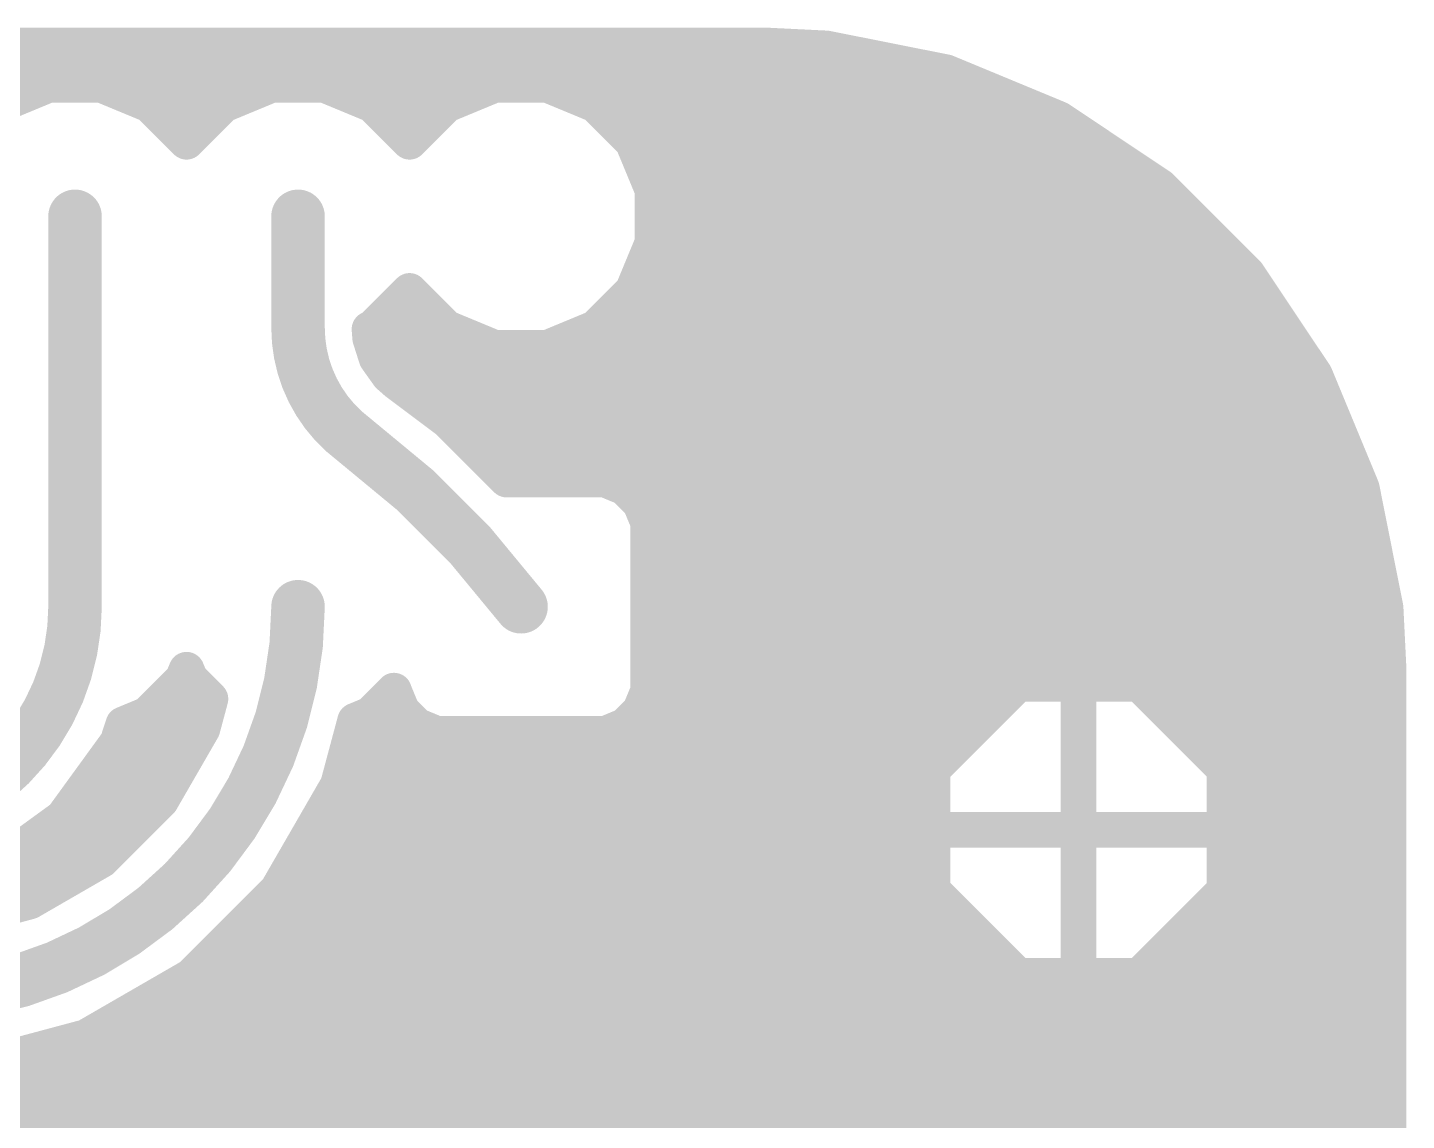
# Model space of a CAD drawing. Extents: x 1 to 45.6, y 2.3 to 35.8.
# Drawn here: x 29.94 to 45.64, y 23.36 to 35.8 of the extents above; entities that cross this region are included whole.
import ezdxf

# ---------------------------------------------------------------- set-up
doc = ezdxf.new("R2010")
doc.units = 0
doc.layers.add('1', color=22, linetype='CONTINUOUS')

msp = doc.modelspace()

# ---------------------------------------------------------------- linework, layer by layer
at = {"layer": '1'}
for points, const_width in [([(7.6397, 35.6008), (38.3417, 35.6008)], 0.4064), ([(38.3417, 35.6008), (39.0375, 35.5666)], 0.4064), ([(39.0375, 35.5666), (40.4025, 35.2951)], 0.4064), ([(5.9392, 35.3568), (40.0924, 35.3568)], 0.4064), ([(40.4025, 35.2951), (41.6882, 34.7626)], 0.4064), ([(30.1819, 35.1536), (29.6311, 34.9255)], 0.4064), ([(30.7781, 35.1536), (30.1819, 35.1536)], 0.4064), ([(31.3289, 34.9255), (30.7781, 35.1536)], 0.4064), ([(32.7219, 35.1536), (32.1711, 34.9255)], 0.4064), ([(33.3181, 35.1536), (32.7219, 35.1536)], 0.4064), ([(33.8689, 34.9255), (33.3181, 35.1536)], 0.4064), ([(35.2619, 35.1536), (34.7111, 34.9255)], 0.4064), ([(35.8581, 35.1536), (35.2619, 35.1536)], 0.4064), ([(36.4089, 34.9255), (35.8581, 35.1536)], 0.4064), ([(31.2687, 34.9504), (32.2313, 34.9504)], 0.4064), ([(31.75, 34.5043), (31.3289, 34.9255)], 0.4064), ([(32.1711, 34.9255), (31.75, 34.5043)], 0.4064), ([(33.8087, 34.9504), (34.7713, 34.9504)], 0.4064), ([(34.29, 34.5043), (33.8689, 34.9255)], 0.4064), ([(34.7111, 34.9255), (34.29, 34.5043)], 0.4064), ([(36.3487, 34.9504), (41.2347, 34.9504)], 0.4064), ([(36.8304, 34.5039), (36.4089, 34.9255)], 0.4064), ([(41.6882, 34.7626), (42.8453, 33.9894)], 0.4064), ([(31.7103, 34.544), (31.7897, 34.544)], 0.4064), ([(34.2503, 34.544), (34.3297, 34.544)], 0.4064), ([(36.7903, 34.544), (42.0153, 34.544)], 0.4064), ([(37.0586, 33.9531), (36.8304, 34.5039)], 0.4064), ([(36.9822, 34.1376), (42.6235, 34.1376)], 0.4064), ([(37.0586, 33.3569), (37.0586, 33.9531)], 0.4064), ([(42.8453, 33.9894), (43.8294, 33.0053)], 0.4064), ([(30.48, 33.655), (30.48, 29.21)], 0.6096), ([(33.02, 33.655), (33.02, 32.385)], 0.6096), ([(37.0586, 33.7312), (43.1035, 33.7312)], 0.4064), ([(36.8304, 32.8061), (37.0586, 33.3569)], 0.4064), ([(37.0453, 33.3248), (43.5099, 33.3248)], 0.4064), ([(43.8294, 33.0053), (44.6026, 31.8482)], 0.4064), ([(33.8689, 32.3845), (34.29, 32.8057)], 0.4064), ([(34.29, 32.8057), (34.7111, 32.3845)], 0.4064), ([(36.4089, 32.3845), (36.8304, 32.8061)], 0.4064), ([(36.877, 32.9184), (43.8875, 32.9184)], 0.4064), ([(33.9963, 32.512), (34.5837, 32.512)], 0.4064), ([(36.5363, 32.512), (44.159, 32.512)], 0.4064), ([(33.834, 32.3701), (33.8689, 32.3845)], 0.4064), ([(33.842, 32.2657), (33.834, 32.3701)], 0.4064), ([(34.7111, 32.3845), (35.2619, 32.1564)], 0.4064), ([(35.8581, 32.1564), (36.4089, 32.3845)], 0.4064), ([(33.9146, 32.0385), (33.842, 32.2657)], 0.4064), ([(35.2619, 32.1564), (35.8581, 32.1564)], 0.4064), ([(33.8932, 32.1056), (44.4306, 32.1056)], 0.4064), ([(34.0528, 31.8442), (33.9146, 32.0385)], 0.4064), ([(34.1427, 31.7652), (34.0528, 31.8442)], 0.4064), ([(44.6026, 31.8482), (45.1351, 30.5625)], 0.4064), ([(34.7304, 31.3244), (34.1427, 31.7652)], 0.4064), ([(34.1427, 31.7652), (34.1427, 31.7652)], 0.4064), ([(34.2307, 31.6992), (44.6643, 31.6992)], 0.4064), ([(35.3971, 30.6578), (34.7304, 31.3244)], 0.4064), ([(34.7304, 31.3244), (34.7304, 31.3244)], 0.4064), ([(34.7621, 31.2928), (44.8326, 31.2928)], 0.4064), ([(35.1685, 30.8864), (45.0009, 30.8864)], 0.4064), ([(36.5195, 30.6578), (35.3971, 30.6578)], 0.4064), ([(36.7435, 30.565), (36.5195, 30.6578)], 0.4064), ([(36.915, 30.3935), (36.7435, 30.565)], 0.4064), ([(36.8285, 30.48), (45.1515, 30.48)], 0.4064), ([(45.1351, 30.5625), (45.4066, 29.1975)], 0.4064), ([(37.0078, 30.1695), (36.915, 30.3935)], 0.4064), ([(37.0078, 28.2505), (37.0078, 30.1695)], 0.4064), ([(37.0078, 30.0736), (45.2324, 30.0736)], 0.4064), ([(37.0078, 29.6672), (45.3132, 29.6672)], 0.4064), ([(37.0078, 29.2608), (45.394, 29.2608)], 0.4064), ([(45.4066, 29.1975), (45.4408, 28.5017)], 0.4064), ([(37.0078, 28.8544), (45.4235, 28.8544)], 0.4064), ([(31.3001, 27.9826), (31.7074, 28.3899)], 0.4064), ([(31.7074, 28.3899), (31.75, 28.4928)], 0.4064), ([(31.7315, 28.448), (31.7685, 28.448)], 0.4064), ([(31.75, 28.4928), (31.7926, 28.3899)], 0.4064), ([(31.7926, 28.3899), (32.022, 28.1605)], 0.4064), ([(37.0078, 28.448), (45.4408, 28.448)], 0.4064), ([(45.4408, 28.5017), (45.4408, 8.2248)], 0.4064), ([(33.8401, 27.9826), (34.1122, 28.2547)], 0.4064), ([(34.1122, 28.2547), (34.1122, 28.2505)], 0.4064), ([(34.1122, 28.2505), (34.205, 28.0265)], 0.4064), ([(36.915, 28.0265), (37.0078, 28.2505)], 0.4064), ([(41.2209, 28.3337), (40.2463, 27.3591)], 0.4064), ([(41.91, 28.3337), (41.2209, 28.3337)], 0.4064), ([(42.5991, 28.3337), (41.91, 28.3337)], 0.4064), ([(41.91, 28.3337), (41.91, 26.67)], 0.4064), ([(41.91, 26.67), (41.91, 28.3337)], 0.4064), ([(43.5737, 27.3591), (42.5991, 28.3337)], 0.4064), ([(32.022, 28.1605), (31.9307, 27.82)], 0.4064), ([(31.0302, 27.8708), (31.3001, 27.9826)], 0.4064), ([(31.3591, 28.0416), (31.9901, 28.0416)], 0.4064), ([(33.4745, 27.1806), (33.6706, 27.9124)], 0.4064), ([(33.6706, 27.9124), (33.8401, 27.9826)], 0.4064), ([(33.8991, 28.0416), (34.1987, 28.0416)], 0.4064), ([(34.205, 28.0265), (34.3765, 27.855)], 0.4064), ([(36.7435, 27.855), (36.915, 28.0265)], 0.4064), ([(36.9213, 28.0416), (40.9288, 28.0416)], 0.4064), ([(41.91, 28.0416), (41.91, 28.0416)], 0.4064), ([(42.8912, 28.0416), (45.4408, 28.0416)], 0.4064), ([(30.9646, 27.6689), (31.0302, 27.8708)], 0.4064), ([(31.9307, 27.82), (31.4566, 26.9989)], 0.4064), ([(34.3765, 27.855), (34.6005, 27.7622)], 0.4064), ([(34.6005, 27.7622), (36.5195, 27.7622)], 0.4064), ([(36.5195, 27.7622), (36.7435, 27.855)], 0.4064), ([(30.3403, 26.8097), (30.9646, 27.6689)], 0.4064), ([(30.9401, 27.6352), (31.824, 27.6352)], 0.4064), ([(30.9646, 27.6689), (30.9646, 27.6689)], 0.4064), ([(33.5963, 27.6352), (40.5224, 27.6352)], 0.4064), ([(41.91, 27.6352), (41.91, 27.6352)], 0.4064), ([(43.2976, 27.6352), (45.4408, 27.6352)], 0.4064), ([(40.2463, 27.3591), (40.2463, 26.67)], 0.4064), ([(43.5737, 26.67), (43.5737, 27.3591)], 0.4064), ([(30.6449, 27.2288), (31.5894, 27.2288)], 0.4064), ([(32.7823, 25.9816), (33.4745, 27.1806)], 0.4064), ([(33.4745, 27.1806), (33.4745, 27.1806)], 0.4064), ([(33.4874, 27.2288), (40.2463, 27.2288)], 0.4064), ([(41.91, 27.2288), (41.91, 27.2288)], 0.4064), ([(43.5737, 27.2288), (45.4408, 27.2288)], 0.4064), ([(31.4566, 26.9989), (30.7861, 26.3284)], 0.4064), ([(29.4811, 26.1854), (30.3403, 26.8097)], 0.4064), ([(30.3403, 26.8097), (30.3403, 26.8097)], 0.4064), ([(30.3403, 26.8097), (30.3403, 26.8097)], 0.4064), ([(30.3496, 26.8224), (31.2802, 26.8224)], 0.4064), ([(33.2677, 26.8224), (40.2463, 26.8224)], 0.4064), ([(41.91, 26.8224), (41.91, 26.8224)], 0.4064), ([(43.5737, 26.8224), (45.4408, 26.8224)], 0.4064), ([(40.2463, 26.67), (41.91, 26.67)], 0.4064), ([(41.91, 26.67), (40.2463, 26.67)], 0.4064), ([(40.2463, 26.67), (40.2463, 25.9809)], 0.4064), ([(41.91, 25.0063), (41.91, 26.67)], 0.4064), ([(41.91, 26.67), (41.91, 26.67)], 0.4064), ([(41.91, 26.67), (41.91, 25.0063)], 0.4064), ([(43.5737, 26.67), (41.91, 26.67)], 0.4064), ([(41.91, 26.67), (41.91, 26.67)], 0.4064), ([(41.91, 26.67), (43.5737, 26.67)], 0.4064), ([(41.91, 26.67), (41.91, 26.67)], 0.4064), ([(41.91, 26.67), (41.91, 26.67)], 0.4064), ([(43.5737, 25.9809), (43.5737, 26.67)], 0.4064), ([(29.7985, 26.416), (30.8738, 26.416)], 0.4064), ([(33.0331, 26.416), (40.2463, 26.416)], 0.4064), ([(41.91, 26.416), (41.91, 26.416)], 0.4064), ([(43.5737, 26.416), (45.4408, 26.416)], 0.4064), ([(30.7861, 26.3284), (29.965, 25.8543)], 0.4064), ([(28.9401, 26.0096), (30.234, 26.0096)], 0.4064), ([(31.8034, 25.0027), (32.7823, 25.9816)], 0.4064), ([(32.7823, 25.9816), (32.7823, 25.9816)], 0.4064), ([(32.7984, 26.0096), (40.2463, 26.0096)], 0.4064), ([(40.2463, 25.9809), (41.2209, 25.0063)], 0.4064), ([(41.91, 26.0096), (41.91, 26.0096)], 0.4064), ([(42.5991, 25.0063), (43.5737, 25.9809)], 0.4064), ([(43.5737, 26.0096), (45.4408, 26.0096)], 0.4064), ([(29.965, 25.8543), (29.0491, 25.6089)], 0.4064), ([(32.4038, 25.6032), (40.624, 25.6032)], 0.4064), ([(41.91, 25.6032), (41.91, 25.6032)], 0.4064), ([(43.196, 25.6032), (45.4408, 25.6032)], 0.4064), ([(31.9975, 25.1968), (41.0304, 25.1968)], 0.4064), ([(41.91, 25.1968), (41.91, 25.1968)], 0.4064), ([(42.7896, 25.1968), (45.4408, 25.1968)], 0.4064), ([(30.6044, 24.3105), (31.8034, 25.0027)], 0.4064), ([(31.8034, 25.0027), (31.8034, 25.0027)], 0.4064), ([(41.2209, 25.0063), (41.91, 25.0063)], 0.4064), ([(41.91, 25.0063), (42.5991, 25.0063)], 0.4064), ([(31.4356, 24.7904), (45.4408, 24.7904)], 0.4064), ([(29.2672, 23.9522), (30.6044, 24.3105)], 0.4064), ([(30.6044, 24.3105), (30.6044, 24.3105)], 0.4064), ([(30.7317, 24.384), (45.4408, 24.384)], 0.4064), ([(29.362, 23.9776), (45.4408, 23.9776)], 0.4064), ([(23.0806, 23.5712), (45.4408, 23.5712)], 0.4064), ([(22.7041, 23.1648), (45.4408, 23.1648)], 0.4064)]:
    msp.add_lwpolyline(points, dxfattribs=dict(at, const_width=const_width))
for points, const_width in [([(38.3467, 35.7023, 1), (38.3367, 35.4993)], 0.2032), ([(38.3417, 35.4992, 1), (38.3417, 35.7024)], 0.2032), ([(39.0574, 35.6663, 1), (39.0177, 35.467)], 0.2032), ([(39.0326, 35.4651, 1), (39.0425, 35.6681)], 0.2032), ([(40.0924, 35.2552, 1), (40.0924, 35.4584)], 0.2032), ([(40.4414, 35.389, 1), (40.3636, 35.2012)], 0.2032), ([(40.3827, 35.1955, 1), (40.4223, 35.3948)], 0.2032), ([(30.1819, 35.2552, 1), (30.1819, 35.052)], 0.2032), ([(30.2208, 35.0597, 1), (30.143, 35.2475)], 0.2032), ([(30.817, 35.2475, 1), (30.7392, 35.0597)], 0.2032), ([(30.7781, 35.052, 1), (30.7781, 35.2552)], 0.2032), ([(32.7219, 35.2552, 1), (32.7219, 35.052)], 0.2032), ([(32.7608, 35.0597, 1), (32.683, 35.2475)], 0.2032), ([(33.357, 35.2475, 1), (33.2792, 35.0597)], 0.2032), ([(33.3181, 35.052, 1), (33.3181, 35.2552)], 0.2032), ([(35.2619, 35.2552, 1), (35.2619, 35.052)], 0.2032), ([(35.3008, 35.0597, 1), (35.223, 35.2475)], 0.2032), ([(35.897, 35.2475, 1), (35.8192, 35.0597)], 0.2032), ([(35.8581, 35.052, 1), (35.8581, 35.2552)], 0.2032), ([(31.2687, 35.052, 1), (31.2687, 34.8488)], 0.2032), ([(31.4007, 34.9973, 1), (31.257, 34.8536)], 0.2032), ([(31.29, 34.8316, 1), (31.3678, 35.0193)], 0.2032), ([(32.1322, 35.0193, 1), (32.21, 34.8316)], 0.2032), ([(32.243, 34.8536, 1), (32.0993, 34.9973)], 0.2032), ([(32.2313, 34.8488, 1), (32.2313, 35.052)], 0.2032), ([(33.8087, 35.052, 1), (33.8087, 34.8488)], 0.2032), ([(33.9407, 34.9973, 1), (33.797, 34.8536)], 0.2032), ([(33.83, 34.8316, 1), (33.9078, 35.0193)], 0.2032), ([(34.6722, 35.0193, 1), (34.75, 34.8316)], 0.2032), ([(34.783, 34.8536, 1), (34.6393, 34.9973)], 0.2032), ([(34.7713, 34.8488, 1), (34.7713, 35.052)], 0.2032), ([(36.3487, 35.052, 1), (36.3487, 34.8488)], 0.2032), ([(36.4807, 34.9973, 1), (36.337, 34.8536)], 0.2032), ([(36.37, 34.8316, 1), (36.4478, 35.0193)], 0.2032), ([(41.2347, 34.8488, 1), (41.2347, 35.052)], 0.2032), ([(41.7446, 34.847, 1), (41.6318, 34.6781)], 0.2032), ([(41.6493, 34.6687, 1), (41.7271, 34.8564)], 0.2032), ([(31.7103, 34.6456, 1), (31.7103, 34.4424)], 0.2032), ([(31.7897, 34.4424, 1), (31.7897, 34.6456)], 0.2032), ([(34.2503, 34.6456, 1), (34.2503, 34.4424)], 0.2032), ([(34.3297, 34.4424, 1), (34.3297, 34.6456)], 0.2032), ([(36.7903, 34.6456, 1), (36.7903, 34.4424)], 0.2032), ([(42.0153, 34.4424, 1), (42.0153, 34.6456)], 0.2032), ([(31.6782, 34.5762, 1), (31.8218, 34.4325)], 0.2032), ([(31.6782, 34.4325, 1), (31.8218, 34.5762)], 0.2032), ([(34.2182, 34.5762, 1), (34.3618, 34.4325)], 0.2032), ([(34.2182, 34.4325, 1), (34.3618, 34.5762)], 0.2032), ([(36.9243, 34.5428, 1), (36.7366, 34.465)], 0.2032), ([(36.7586, 34.432, 1), (36.9023, 34.5757)], 0.2032), ([(36.9822, 34.2392, 1), (36.9822, 34.036)], 0.2032), ([(42.6235, 34.036, 1), (42.6235, 34.2392)], 0.2032), ([(37.1602, 33.9531, 1), (36.957, 33.9531)], 0.2032), ([(36.9647, 33.9142, 1), (37.1525, 33.992)], 0.2032), ([(42.9172, 34.0612, 1), (42.7735, 33.9175)], 0.2032), ([(42.7889, 33.9049, 1), (42.9018, 34.0739)], 0.2032), ([(30.6324, 33.655, 1), (30.3276, 33.655)], 0.3048), ([(33.1724, 33.655, 1), (32.8676, 33.655)], 0.3048), ([(37.0586, 33.8328, 1), (37.0586, 33.6296)], 0.2032), ([(43.1035, 33.6296, 1), (43.1035, 33.8328)], 0.2032), ([(37.0453, 33.4264, 1), (37.0453, 33.2232)], 0.2032), ([(36.957, 33.3569, 1), (37.1602, 33.3569)], 0.2032), ([(37.1525, 33.318, 1), (36.9647, 33.3958)], 0.2032), ([(43.5099, 33.2232, 1), (43.5099, 33.4264)], 0.2032), ([(43.9139, 33.0618, 1), (43.7449, 32.9489)], 0.2032), ([(43.7575, 32.9335, 1), (43.9012, 33.0772)], 0.2032), ([(34.3618, 32.8775, 1), (34.2182, 32.7338)], 0.2032), ([(34.3618, 32.7338, 1), (34.2182, 32.8775)], 0.2032), ([(36.9023, 32.7343, 1), (36.7586, 32.878)], 0.2032), ([(36.877, 33.02, 1), (36.877, 32.8168)], 0.2032), ([(43.8875, 32.8168, 1), (43.8875, 33.02)], 0.2032), ([(36.7366, 32.845, 1), (36.9243, 32.7672)], 0.2032), ([(33.02, 32.385, 0.2361), (33.655, 31.115)], 0.6096), ([(33.1724, 32.385, 1), (32.8676, 32.385)], 0.3048), ([(33.9963, 32.6136, 1), (33.9963, 32.4104)], 0.2032), ([(34.5837, 32.4104, 1), (34.5837, 32.6136)], 0.2032), ([(36.5363, 32.6136, 1), (36.5363, 32.4104)], 0.2032), ([(44.159, 32.4104, 1), (44.159, 32.6136)], 0.2032), ([(32.8676, 32.385, 1), (33.1724, 32.385)], 0.3048), ([(33.9352, 32.3779, 1), (33.7327, 32.3622)], 0.2032), ([(33.7951, 32.4639, 1), (33.8728, 32.2762)], 0.2032), ([(33.797, 32.4564, 1), (33.9407, 32.3127)], 0.2032), ([(33.9078, 32.2907, 1), (33.83, 32.4784)], 0.2032), ([(34.75, 32.4784, 1), (34.6722, 32.2907)], 0.2032), ([(34.6393, 32.3127, 1), (34.783, 32.4564)], 0.2032), ([(36.337, 32.4564, 1), (36.4807, 32.3127)], 0.2032), ([(36.4478, 32.2907, 1), (36.37, 32.4784)], 0.2032), ([(33.9388, 32.2967, 1), (33.7452, 32.2348)], 0.2032), ([(33.7407, 32.2579, 1), (33.9433, 32.2736)], 0.2032), ([(35.2619, 32.258, 1), (35.2619, 32.0548)], 0.2032), ([(35.223, 32.0625, 1), (35.3008, 32.2503)], 0.2032), ([(35.8192, 32.2503, 1), (35.897, 32.0625)], 0.2032), ([(35.8581, 32.0548, 1), (35.8581, 32.258)], 0.2032), ([(33.8932, 32.2072, 1), (33.8932, 32.004)], 0.2032), ([(33.9974, 32.0974, 1), (33.8318, 31.9797)], 0.2032), ([(44.4306, 32.004, 1), (44.4306, 32.2072)], 0.2032), ([(33.8178, 32.0076, 1), (34.0114, 32.0695)], 0.2032), ([(34.1199, 31.9205, 1), (33.9858, 31.7678)], 0.2032), ([(44.6964, 31.8871, 1), (44.5087, 31.8093)], 0.2032), ([(33.97, 31.7853, 1), (34.1356, 31.9031)], 0.2032), ([(34.2036, 31.8465, 1), (34.0817, 31.684)], 0.2032), ([(34.1427, 31.8668, 1), (34.1427, 31.6636)], 0.2032), ([(34.0756, 31.6889, 1), (34.2097, 31.8416)], 0.2032), ([(34.2307, 31.8008, 1), (34.2307, 31.5976)], 0.2032), ([(34.1427, 31.6636, 1), (34.1427, 31.8668)], 0.2032), ([(44.5181, 31.7918, 1), (44.687, 31.9046)], 0.2032), ([(44.6643, 31.5976, 1), (44.6643, 31.8008)], 0.2032), ([(35.56, 29.21, 0.0711), (33.655, 31.115)], 0.6096), ([(33.7464, 31.2369, 1), (33.5636, 30.9931)], 0.3048), ([(34.8023, 31.3963, 1), (34.6586, 31.2526)], 0.2032), ([(34.7304, 31.426, 1), (34.7304, 31.2228)], 0.2032), ([(34.7621, 31.3944, 1), (34.7621, 31.1912)], 0.2032), ([(34.6695, 31.2431, 1), (34.7914, 31.4057)], 0.2032), ([(34.7304, 31.2228, 1), (34.7304, 31.426)], 0.2032), ([(44.8326, 31.1912, 1), (44.8326, 31.3944)], 0.2032), ([(33.5636, 30.9931, 1), (33.7464, 31.2369)], 0.3048), ([(35.1685, 30.988, 1), (35.1685, 30.7848)], 0.2032), ([(45.0009, 30.7848, 1), (45.0009, 30.988)], 0.2032), ([(35.3971, 30.7594, 1), (35.3971, 30.5562)], 0.2032), ([(35.3252, 30.586, 1), (35.4689, 30.7296)], 0.2032), ([(36.5583, 30.7517, 1), (36.4806, 30.5639)], 0.2032), ([(36.5195, 30.5562, 1), (36.5195, 30.7594)], 0.2032), ([(36.8154, 30.6368, 1), (36.6717, 30.4931)], 0.2032), ([(36.7046, 30.4711, 1), (36.7824, 30.6589)], 0.2032), ([(36.8285, 30.5816, 1), (36.8285, 30.3784)], 0.2032), ([(45.2348, 30.5823, 1), (45.0355, 30.5427)], 0.2032), ([(45.0412, 30.5236, 1), (45.229, 30.6014)], 0.2032), ([(45.1515, 30.3784, 1), (45.1515, 30.5816)], 0.2032), ([(37.0089, 30.4324, 1), (36.8211, 30.3546)], 0.2032), ([(36.8431, 30.3217, 1), (36.9868, 30.4654)], 0.2032), ([(37.1094, 30.1695, 1), (36.9062, 30.1695)], 0.2032), ([(37.0078, 30.1752, 1), (37.0078, 29.972)], 0.2032), ([(36.9139, 30.1306, 1), (37.1017, 30.2083)], 0.2032), ([(45.2324, 29.972, 1), (45.2324, 30.1752)], 0.2032), ([(37.0078, 29.7688, 1), (37.0078, 29.5656)], 0.2032), ([(45.3132, 29.5656, 1), (45.3132, 29.7688)], 0.2032), ([(27.94, 26.67, 0.4142), (30.48, 29.21)], 0.6096), ([(28.575, 24.765, 0.4142), (33.02, 29.21)], 0.6096), ([(30.6324, 29.21, 1), (30.3276, 29.21)], 0.3048), ([(33.1724, 29.21, 1), (32.8676, 29.21)], 0.3048), ([(35.4381, 29.1186, 1), (35.6819, 29.3014)], 0.3048), ([(37.0078, 29.3624, 1), (37.0078, 29.1592)], 0.2032), ([(45.5081, 29.2025, 1), (45.3051, 29.1926)], 0.2032), ([(45.394, 29.1592, 1), (45.394, 29.3624)], 0.2032), ([(30.3276, 29.21, 1), (30.6324, 29.21)], 0.3048), ([(45.307, 29.1777, 1), (45.5063, 29.2174)], 0.2032), ([(37.0078, 28.956, 1), (37.0078, 28.7528)], 0.2032), ([(45.4235, 28.7528, 1), (45.4235, 28.956)], 0.2032), ([(31.7315, 28.5496, 1), (31.7315, 28.3464)], 0.2032), ([(31.7792, 28.318, 1), (31.6355, 28.4617)], 0.2032), ([(31.8439, 28.5316, 1), (31.6561, 28.4539)], 0.2032), ([(31.8439, 28.4539, 1), (31.6561, 28.5316)], 0.2032), ([(31.8645, 28.4617, 1), (31.7208, 28.318)], 0.2032), ([(31.7685, 28.3464, 1), (31.7685, 28.5496)], 0.2032), ([(37.0078, 28.5496, 1), (37.0078, 28.3464)], 0.2032), ([(45.5424, 28.5017, 1), (45.3392, 28.5017)], 0.2032), ([(45.3393, 28.4967, 1), (45.5423, 28.5067)], 0.2032), ([(45.4408, 28.3464, 1), (45.4408, 28.5496)], 0.2032), ([(31.6135, 28.4288, 1), (31.8013, 28.351)], 0.2032), ([(31.6987, 28.351, 1), (31.8865, 28.4288)], 0.2032), ([(34.2138, 28.2547, 1), (34.0106, 28.2547)], 0.2032), ([(34.2061, 28.2894, 1), (34.0183, 28.2117)], 0.2032), ([(34.184, 28.1829, 1), (34.0404, 28.3265)], 0.2032), ([(37.1017, 28.2117, 1), (36.9139, 28.2894)], 0.2032), ([(41.2209, 28.4353, 1), (41.2209, 28.2321)], 0.2032), ([(41.2927, 28.2619, 1), (41.149, 28.4055)], 0.2032), ([(41.91, 28.4353, 1), (41.91, 28.2321)], 0.2032), ([(42.0116, 28.3337, 1), (41.8084, 28.3337)], 0.2032), ([(42.0116, 28.3337, 1), (41.8084, 28.3337)], 0.2032), ([(41.91, 28.2321, 1), (41.91, 28.4353)], 0.2032), ([(42.671, 28.4055, 1), (42.5273, 28.2619)], 0.2032), ([(42.5991, 28.2321, 1), (42.5991, 28.4353)], 0.2032), ([(32.1201, 28.1342, 1), (31.9238, 28.1868)], 0.2032), ([(31.9501, 28.0887, 1), (32.0938, 28.2324)], 0.2032), ([(34.0106, 28.2505, 1), (34.2138, 28.2505)], 0.2032), ([(36.9062, 28.2505, 1), (37.1094, 28.2505)], 0.2032), ([(31.2283, 28.0545, 1), (31.372, 27.9108)], 0.2032), ([(31.3591, 28.1432, 1), (31.3591, 27.94)], 0.2032), ([(31.339, 27.8887, 1), (31.2612, 28.0765)], 0.2032), ([(31.9901, 27.94, 1), (31.9901, 28.1432)], 0.2032), ([(33.7687, 27.8861, 1), (33.5724, 27.9387)], 0.2032), ([(33.7683, 28.0545, 1), (33.912, 27.9108)], 0.2032), ([(33.8991, 28.1432, 1), (33.8991, 27.94)], 0.2032), ([(33.879, 27.8887, 1), (33.8012, 28.0765)], 0.2032), ([(34.2768, 28.0983, 1), (34.1332, 27.9546)], 0.2032), ([(34.1111, 27.9876, 1), (34.2989, 28.0654)], 0.2032), ([(34.1987, 27.94, 1), (34.1987, 28.1432)], 0.2032), ([(36.8211, 28.0654, 1), (37.0089, 27.9876)], 0.2032), ([(36.9213, 28.1432, 1), (36.9213, 27.94)], 0.2032), ([(36.9868, 27.9546, 1), (36.8431, 28.0983)], 0.2032), ([(40.9288, 27.94, 1), (40.9288, 28.1432)], 0.2032), ([(41.91, 28.1432, 1), (41.91, 27.94)], 0.2032), ([(41.91, 27.94, 1), (41.91, 28.1432)], 0.2032), ([(42.8912, 28.1432, 1), (42.8912, 27.94)], 0.2032), ([(45.4408, 27.94, 1), (45.4408, 28.1432)], 0.2032), ([(30.9913, 27.9647, 1), (31.0691, 27.777)], 0.2032), ([(31.1268, 27.8394, 1), (30.9336, 27.9022)], 0.2032), ([(32.0187, 27.7692, 1), (31.8427, 27.8708)], 0.2032), ([(33.6317, 28.0063, 1), (33.7095, 27.8185)], 0.2032), ([(34.4154, 27.9489, 1), (34.3376, 27.7611)], 0.2032), ([(34.3046, 27.7832, 1), (34.4483, 27.9268)], 0.2032), ([(34.6005, 27.8638, 1), (34.6005, 27.6606)], 0.2032), ([(34.5617, 27.6683, 1), (34.6394, 27.8561)], 0.2032), ([(36.4806, 27.8561, 1), (36.5583, 27.6683)], 0.2032), ([(36.5195, 27.6606, 1), (36.5195, 27.8638)], 0.2032), ([(36.6717, 27.9268, 1), (36.8154, 27.7832)], 0.2032), ([(36.7824, 27.7611, 1), (36.7046, 27.9489)], 0.2032), ([(30.9401, 27.7368, 1), (30.9401, 27.5336)], 0.2032), ([(31.0662, 27.6689, 1), (30.863, 27.6689)], 0.2032), ([(30.868, 27.7003, 1), (31.0612, 27.6375)], 0.2032), ([(31.0468, 27.6092, 1), (30.8824, 27.7286)], 0.2032), ([(31.824, 27.5336, 1), (31.824, 27.7368)], 0.2032), ([(31.8326, 27.8463, 1), (32.0289, 27.7937)], 0.2032), ([(33.5963, 27.7368, 1), (33.5963, 27.5336)], 0.2032), ([(40.5224, 27.5336, 1), (40.5224, 27.7368)], 0.2032), ([(41.91, 27.7368, 1), (41.91, 27.5336)], 0.2032), ([(41.91, 27.5336, 1), (41.91, 27.7368)], 0.2032), ([(43.2976, 27.7368, 1), (43.2976, 27.5336)], 0.2032), ([(45.4408, 27.5336, 1), (45.4408, 27.7368)], 0.2032), ([(30.863, 27.6689, 1), (31.0662, 27.6689)], 0.2032), ([(40.3479, 27.3591, 1), (40.1447, 27.3591)], 0.2032), ([(40.1745, 27.431, 1), (40.3181, 27.2873)], 0.2032), ([(43.6753, 27.3591, 1), (43.4721, 27.3591)], 0.2032), ([(43.5019, 27.2873, 1), (43.6455, 27.431)], 0.2032), ([(30.6449, 27.3304, 1), (30.6449, 27.1272)], 0.2032), ([(31.5894, 27.1272, 1), (31.5894, 27.3304)], 0.2032), ([(33.5761, 27.1806, 1), (33.3729, 27.1806)], 0.2032), ([(33.4874, 27.3304, 1), (33.4874, 27.1272)], 0.2032), ([(33.5625, 27.1298, 1), (33.3865, 27.2314)], 0.2032), ([(40.2463, 27.1272, 1), (40.2463, 27.3304)], 0.2032), ([(41.91, 27.3304, 1), (41.91, 27.1272)], 0.2032), ([(41.91, 27.1272, 1), (41.91, 27.3304)], 0.2032), ([(43.5737, 27.3304, 1), (43.5737, 27.1272)], 0.2032), ([(45.4408, 27.1272, 1), (45.4408, 27.3304)], 0.2032), ([(31.5285, 26.927, 1), (31.3848, 27.0707)], 0.2032), ([(33.3763, 27.2069, 1), (33.5726, 27.1543)], 0.2032), ([(33.3729, 27.1806, 1), (33.5761, 27.1806)], 0.2032), ([(30.3403, 26.9113, 1), (30.3403, 26.7081)], 0.2032), ([(30.4419, 26.8097, 1), (30.2387, 26.8097)], 0.2032), ([(30.3496, 26.924, 1), (30.3496, 26.7208)], 0.2032), ([(30.4001, 26.7275, 1), (30.2806, 26.8919)], 0.2032), ([(30.3403, 26.7081, 1), (30.3403, 26.9113)], 0.2032), ([(31.2802, 26.7208, 1), (31.2802, 26.924)], 0.2032), ([(31.3686, 27.0497, 1), (31.5446, 26.9481)], 0.2032), ([(33.2677, 26.924, 1), (33.2677, 26.7208)], 0.2032), ([(40.2463, 26.7208, 1), (40.2463, 26.924)], 0.2032), ([(41.91, 26.924, 1), (41.91, 26.7208)], 0.2032), ([(41.91, 26.7208, 1), (41.91, 26.924)], 0.2032), ([(43.5737, 26.924, 1), (43.5737, 26.7208)], 0.2032), ([(45.4408, 26.7208, 1), (45.4408, 26.924)], 0.2032), ([(30.2581, 26.8694, 1), (30.4225, 26.7499)], 0.2032), ([(30.2387, 26.8097, 1), (30.4419, 26.8097)], 0.2032), ([(40.2463, 26.7716, 1), (40.2463, 26.5684)], 0.2032), ([(40.2463, 26.7716, 1), (40.2463, 26.5684)], 0.2032), ([(40.3479, 26.67, 1), (40.1447, 26.67)], 0.2032), ([(42.0116, 26.67, 1), (41.8084, 26.67)], 0.2032), ([(41.91, 26.7716, 1), (41.91, 26.5684)], 0.2032), ([(42.0116, 26.67, 1), (41.8084, 26.67)], 0.2032), ([(41.91, 26.7716, 1), (41.91, 26.5684)], 0.2032), ([(42.0116, 26.67, 1), (41.8084, 26.67)], 0.2032), ([(41.91, 26.7716, 1), (41.91, 26.5684)], 0.2032), ([(41.91, 26.7716, 1), (41.91, 26.5684)], 0.2032), ([(42.0116, 26.67, 1), (41.8084, 26.67)], 0.2032), ([(41.91, 26.5684, 1), (41.91, 26.7716)], 0.2032), ([(41.91, 26.5684, 1), (41.91, 26.7716)], 0.2032), ([(41.91, 26.5684, 1), (41.91, 26.7716)], 0.2032), ([(41.91, 26.5684, 1), (41.91, 26.7716)], 0.2032), ([(43.6753, 26.67, 1), (43.4721, 26.67)], 0.2032), ([(43.5737, 26.5684, 1), (43.5737, 26.7716)], 0.2032), ([(43.5737, 26.5684, 1), (43.5737, 26.7716)], 0.2032), ([(40.1447, 26.67, 1), (40.3479, 26.67)], 0.2032), ([(41.8084, 26.67, 1), (42.0116, 26.67)], 0.2032), ([(41.8084, 26.67, 1), (42.0116, 26.67)], 0.2032), ([(41.8084, 26.67, 1), (42.0116, 26.67)], 0.2032), ([(41.8084, 26.67, 1), (42.0116, 26.67)], 0.2032), ([(43.4721, 26.67, 1), (43.6753, 26.67)], 0.2032), ([(30.8738, 26.3144, 1), (30.8738, 26.5176)], 0.2032), ([(33.0331, 26.5176, 1), (33.0331, 26.3144)], 0.2032), ([(40.2463, 26.3144, 1), (40.2463, 26.5176)], 0.2032), ([(41.91, 26.5176, 1), (41.91, 26.3144)], 0.2032), ([(41.91, 26.3144, 1), (41.91, 26.5176)], 0.2032), ([(43.5737, 26.5176, 1), (43.5737, 26.3144)], 0.2032), ([(45.4408, 26.3144, 1), (45.4408, 26.5176)], 0.2032), ([(30.7143, 26.4002, 1), (30.858, 26.2565)], 0.2032), ([(30.8369, 26.2404, 1), (30.7353, 26.4164)], 0.2032), ([(30.234, 25.908, 1), (30.234, 26.1112)], 0.2032), ([(32.8839, 25.9816, 1), (32.6807, 25.9816)], 0.2032), ([(32.6943, 26.0324, 1), (32.8703, 25.9308)], 0.2032), ([(32.6807, 25.9816, 1), (32.8839, 25.9816)], 0.2032), ([(32.7984, 26.1112, 1), (32.7984, 25.908)], 0.2032), ([(32.8541, 25.9098, 1), (32.7104, 26.0535)], 0.2032), ([(40.3181, 26.0527, 1), (40.1745, 25.909)], 0.2032), ([(40.1447, 25.9809, 1), (40.3479, 25.9809)], 0.2032), ([(40.2463, 25.908, 1), (40.2463, 26.1112)], 0.2032), ([(41.91, 26.1112, 1), (41.91, 25.908)], 0.2032), ([(41.91, 25.908, 1), (41.91, 26.1112)], 0.2032), ([(43.5737, 26.1112, 1), (43.5737, 25.908)], 0.2032), ([(43.4721, 25.9809, 1), (43.6753, 25.9809)], 0.2032), ([(43.6455, 25.909, 1), (43.5019, 26.0527)], 0.2032), ([(45.4408, 25.908, 1), (45.4408, 26.1112)], 0.2032), ([(29.9142, 25.9423, 1), (30.0158, 25.7663)], 0.2032), ([(29.9913, 25.7561, 1), (29.9387, 25.9524)], 0.2032), ([(32.4038, 25.7048, 1), (32.4038, 25.5016)], 0.2032), ([(40.624, 25.5016, 1), (40.624, 25.7048)], 0.2032), ([(41.91, 25.7048, 1), (41.91, 25.5016)], 0.2032), ([(41.91, 25.5016, 1), (41.91, 25.7048)], 0.2032), ([(43.196, 25.7048, 1), (43.196, 25.5016)], 0.2032), ([(45.4408, 25.5016, 1), (45.4408, 25.7048)], 0.2032), ([(31.9975, 25.2984, 1), (31.9975, 25.0952)], 0.2032), ([(41.0304, 25.0952, 1), (41.0304, 25.2984)], 0.2032), ([(41.91, 25.2984, 1), (41.91, 25.0952)], 0.2032), ([(41.91, 25.0952, 1), (41.91, 25.2984)], 0.2032), ([(42.7896, 25.2984, 1), (42.7896, 25.0952)], 0.2032), ([(45.4408, 25.0952, 1), (45.4408, 25.2984)], 0.2032), ([(31.7315, 25.0746, 1), (31.8752, 24.9309)], 0.2032), ([(31.8034, 25.1043, 1), (31.8034, 24.9011)], 0.2032), ([(31.8542, 24.9147, 1), (31.7526, 25.0907)], 0.2032), ([(31.8034, 24.9011, 1), (31.8034, 25.1043)], 0.2032), ([(41.2209, 25.1079, 1), (41.2209, 24.9047)], 0.2032), ([(41.149, 24.9345, 1), (41.2927, 25.0781)], 0.2032), ([(41.91, 25.1079, 1), (41.91, 24.9047)], 0.2032), ([(41.91, 24.9047, 1), (41.91, 25.1079)], 0.2032), ([(42.5273, 25.0781, 1), (42.671, 24.9345)], 0.2032), ([(42.5991, 24.9047, 1), (42.5991, 25.1079)], 0.2032), ([(31.4356, 24.892, 1), (31.4356, 24.6888)], 0.2032), ([(41.8084, 25.0063, 1), (42.0116, 25.0063)], 0.2032), ([(41.8084, 25.0063, 1), (42.0116, 25.0063)], 0.2032), ([(45.4408, 24.6888, 1), (45.4408, 24.892)], 0.2032), ([(30.6044, 24.4121, 1), (30.6044, 24.2089)], 0.2032), ([(30.5536, 24.3985, 1), (30.6552, 24.2225)], 0.2032), ([(30.6307, 24.2124, 1), (30.5781, 24.4086)], 0.2032), ([(30.6044, 24.2089, 1), (30.6044, 24.4121)], 0.2032), ([(30.7317, 24.4856, 1), (30.7317, 24.2824)], 0.2032), ([(45.4408, 24.2824, 1), (45.4408, 24.4856)], 0.2032), ([(45.4408, 23.876, 1), (45.4408, 24.0792)], 0.2032), ([(45.4408, 23.4696, 1), (45.4408, 23.6728)], 0.2032), ([(45.4408, 23.0632, 1), (45.4408, 23.2664)], 0.2032)]:
    msp.add_lwpolyline(points, format="xyb", dxfattribs=dict(at, const_width=const_width))

doc.saveas('drawing.dxf')
